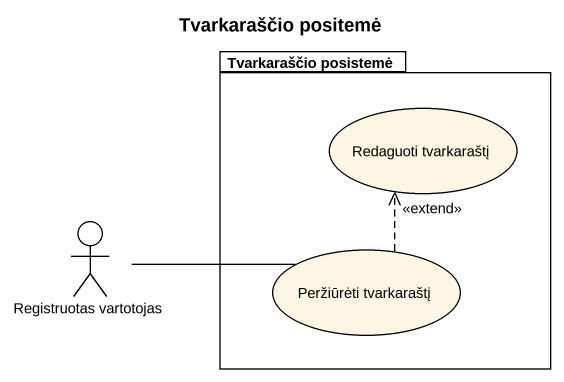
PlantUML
@startuml
title Tvarkaraščio positemė
package "Tvarkaraščio posistemė" as Tvarkaraščio_posistemė {
  usecase "Redaguoti tvarkaraštį" as Redaguoti_tvarkaraštį
  usecase "Peržiūrėti tvarkaraštį" as Peržiūrėti_tvarkaraštį
}
actor "Registruotas vartotojas" as Registruotas_vartotojas
Registruotas_vartotojas -right- Peržiūrėti_tvarkaraštį
Peržiūrėti_tvarkaraštį .up.> Redaguoti_tvarkaraštį : <<extend>>
@enduml
